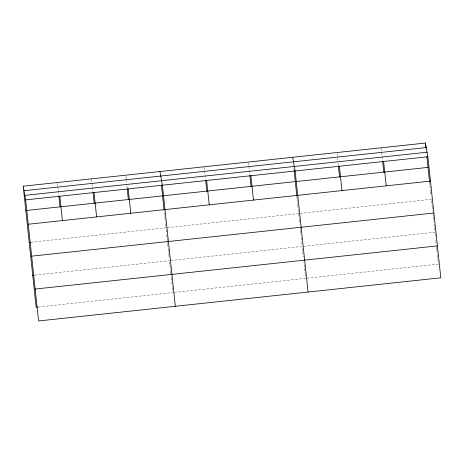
<?xml version="1.0" encoding="UTF-8"?>
<svg xmlns="http://www.w3.org/2000/svg" width="464" height="464" viewBox="0 0 464 464"><rect width="100%" height="100%" fill="white"/><g stroke="black" fill="none" stroke-linecap="round" stroke-linejoin="round"><path stroke-width="0.35" stroke-dasharray="2.32 1.74" d="M30.636 242.295L165.967 227.778L166.425 232.07M167.394 227.627L298.7 213.544L298.323 209.995M300.127 213.388L431.433 199.305L431.207 197.177M34.864 275.1L169.482 260.664M170.909 260.507L302.215 246.425L301.681 241.419M303.642 246.268L434.948 232.186L434.49 227.899M38.274 307.017L172.892 292.575M174.319 292.424L305.625 278.342L305.173 274.085M307.052 278.185L438.358 264.103L437.981 260.553M429.618 182.282L429.919 185.119M429.995 185.826L430.522 190.791M430.604 191.504L430.905 194.341M431.59 200.732L432.123 205.738M432.199 206.451L432.657 210.743M433.04 214.316L433.266 216.462M433.347 217.175L433.805 221.461M434.107 224.321L434.414 227.18M435.099 233.607L435.557 237.858M435.858 240.694L436.16 243.536M436.543 247.08L436.769 249.209M436.844 249.916L437.297 254.173M437.372 254.881L437.906 259.846M381.257 148.509L382.017 155.666M382.098 156.385L382.556 160.677M337.084 153.967L337.775 160.411M338.082 163.276L338.308 165.428M293.915 168.739L294.066 170.172M296.885 196.521L297.111 198.65M297.186 199.358L297.714 204.322M297.789 205.03L298.248 209.287M298.775 214.258L299.315 219.257M299.39 219.977L299.848 224.263M300.307 228.555L300.457 229.982M300.533 230.695L300.991 234.987M301.298 237.846L301.606 240.706M302.441 248.553L302.748 251.389M302.824 252.097L303.352 257.062M304.187 264.863L304.488 267.699M304.564 268.412L305.097 273.377M248.518 162.748L248.826 165.607M248.901 166.327L249.823 174.916M204.276 167.492L204.583 170.358M204.659 171.071L205.575 179.661M164.378 212.883L164.906 217.848M164.981 218.561L165.439 222.813M165.515 223.526L165.892 227.07M166.733 234.929L167.04 237.788M167.115 238.502L167.342 240.648M167.417 241.361L167.649 243.507M167.724 244.221L168.183 248.507M168.258 249.226L168.792 254.226M168.873 254.945L169.331 259.231M169.633 262.079L169.934 264.915M170.015 265.628L170.543 270.593M170.619 271.301L170.845 273.429M171.303 277.681L171.68 281.23M171.755 281.938L172.289 286.903M172.364 287.61L172.817 291.868M125.918 176.622L126.15 178.768M126.225 179.487L126.608 183.065M126.916 185.931L127.142 188.077M91.652 179.574L91.959 182.433M92.034 183.152L92.957 191.742M57.466 183.239L57.774 186.105M57.849 186.818L58.766 195.408"/><path stroke-width="0.7" d="M23.2 186.192L425.424 143.045L427.86 156.751L440.8 277.808L38.576 320.955L25.642 199.897L23.2 186.192L36.14 307.249L37.561 307.093M24.006 190.716L426.23 147.569M24.836 195.373L427.06 152.233M25.642 199.897L427.86 156.751M25.804 210.534L428.023 167.388M28.24 224.24L430.464 181.099M29.215 242.446L30.636 242.295M31.651 256.157L433.875 213.011M32.724 275.332L34.15 275.181M35.165 289.037L437.39 245.897M292.691 157.284L295.127 170.99L308.067 292.047M159.958 171.523L162.394 185.229L175.334 306.286M425.424 143.045L425.958 148.057M426.874 156.646L429.542 181.575M383.618 161.501L386.222 185.844M382.632 161.397L383.78 172.132M339.375 166.245L341.974 190.588M338.389 166.141L339.538 176.883M294.141 170.885L296.809 195.814M250.885 175.74L253.489 200.083M249.899 175.636L251.047 186.371M206.642 180.484L209.241 204.827M205.656 180.38L206.799 191.116M161.408 185.124L164.07 210.047M128.209 188.894L130.807 213.237M127.223 188.79L128.366 199.532M94.018 192.566L96.622 216.908M93.032 192.461L94.18 203.197M59.827 196.231L62.431 220.574M58.841 196.127L59.989 206.869"/></g></svg>
